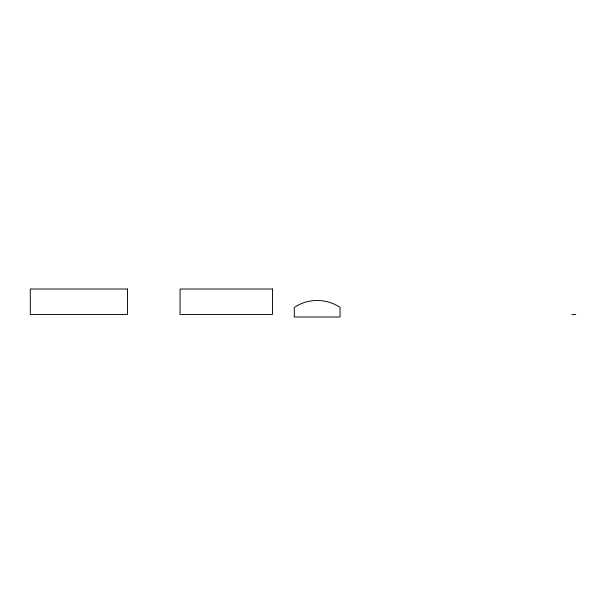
<?xml version="1.0" encoding="UTF-8"?>
<svg xmlns="http://www.w3.org/2000/svg" width="606" height="606" viewBox="0 0 606 606"><rect width="100%" height="100%" fill="white"/><g stroke="black" fill="none" stroke-linecap="round" stroke-linejoin="round"><path stroke-width="0.91" d="M571.882 314.446L575.7 314.446M297.766 305.356L294.304 307.454L294.304 316.991L340.087 316.991L340.087 307.454C327.77 299.023 310.855 298.19 297.766 305.356M127.472 289.009L30.3 289.009L30.3 314.446L127.472 314.446L127.472 289.009M272.473 289.009L180.058 289.009L180.058 314.446L272.473 314.446L272.473 289.009"/></g></svg>
